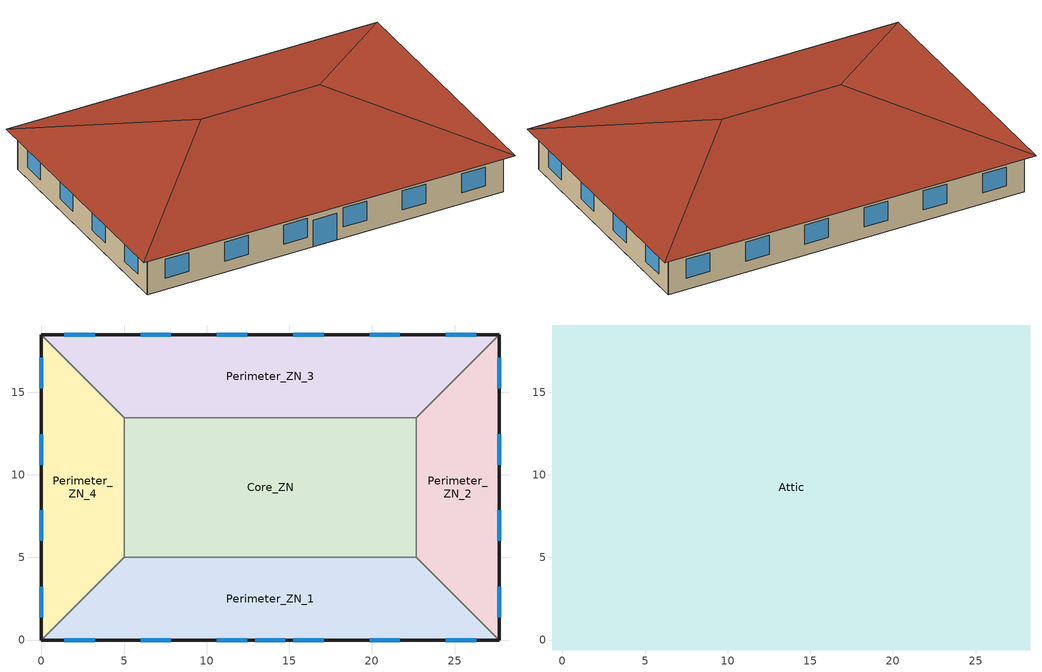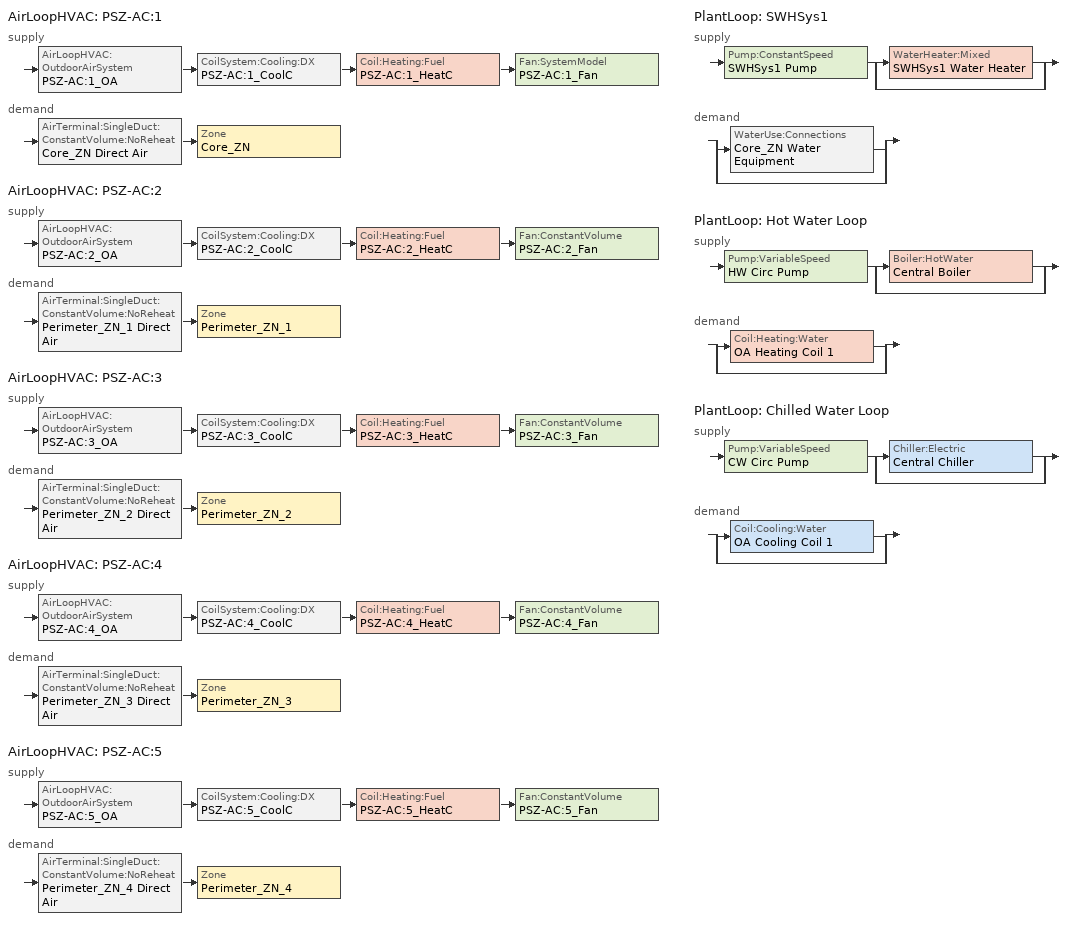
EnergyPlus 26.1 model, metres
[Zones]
Core_ZN
 floor ground (ext-slab): 5,13.46 22.69,13.46 22.69,5 5,5 z0
 wall to Perimeter_ZN_2 (int-walls): 22.69,5 22.69,13.46 z0:3.05
 wall to Perimeter_ZN_3 (int-walls): 22.69,13.46 5,13.46 z0:3.05
 wall to Perimeter_ZN_1 (int-walls): 5,5 22.69,5 z0:3.05
 wall to Perimeter_ZN_4 (int-walls): 5,13.46 5,5 z0:3.05
Perimeter_ZN_1
 floor ground (ext-slab): 27.69,0 0,0 5,5 22.69,5 z0
 wall outside (Mass Non-res Ext Wall): 0,0 27.69,0 z0:3.05
 wall to Perimeter_ZN_2 (int-walls): 27.69,0 22.69,5 z0:3.05
 wall to Perimeter_ZN_4 (int-walls): 5,5 0,0 z0:3.05
 window (Window Non-res Fixed): 1.39,0 3.22,0 / 6.01,0 7.84,0 / 10.62,0 12.45,0 / 15.24,0 17.07,0 / 19.85,0 21.68,0 / 24.47,0 26.3,0 z0.9:2.42; 12.93,0 14.76,0 z0:2.13
Perimeter_ZN_2
 floor ground (ext-slab): 22.69,13.46 27.69,18.46 27.69,0 22.69,5 z0
 wall outside (Mass Non-res Ext Wall): 27.69,0 27.69,18.46 z0:3.05
 wall to Perimeter_ZN_3 (int-walls): 27.69,18.46 22.69,13.46 z0:3.05
 window (Window Non-res Fixed): 27.69,1.39 27.69,3.22 / 27.69,6.01 27.69,7.84 / 27.69,10.62 27.69,12.45 / 27.69,15.24 27.69,17.07 z0.9:2.42
Perimeter_ZN_3
 floor ground (ext-slab): 5,13.46 0,18.46 27.69,18.46 22.69,13.46 z0
 wall outside (Mass Non-res Ext Wall): 27.69,18.46 0,18.46 z0:3.05
 wall to Perimeter_ZN_4 (int-walls): 0,18.46 5,13.46 z0:3.05
 window (Window Non-res Fixed): 26.3,18.46 24.47,18.46 / 21.68,18.46 19.85,18.46 / 17.07,18.46 15.24,18.46 / 12.45,18.46 10.62,18.46 / 7.84,18.46 6.01,18.46 / 3.22,18.46 1.39,18.46 z0.9:2.42
Perimeter_ZN_4
 floor ground (ext-slab): 5,5 0,0 0,18.46 5,13.46 z0
 wall outside (Mass Non-res Ext Wall): 0,18.46 0,0 z0:3.05
 window (Window Non-res Fixed): 0,17.07 0,15.24 / 0,12.45 0,10.62 / 0,7.84 0,6.01 / 0,3.22 0,1.39 z0.9:2.42
Attic
 floor outside (Attic Non-res Floor): 28.29,19.06 28.29,-0.6 27.69,0 27.69,18.46 z3.05; -0.6,19.06 28.29,19.06 27.69,18.46 0,18.46 z3.05; 0,0 27.69,0 28.29,-0.6 -0.6,-0.6 z3.05; -0.6,19.06 0,18.46 0,0 -0.6,-0.6 z3.05
 floor to Core_ZN (Attic Non-res Floor): 5,13.46 22.69,13.46 22.69,5 5,5 z3.05
 floor to Perimeter_ZN_2 (Attic Non-res Floor): 22.69,5 22.69,13.46 27.69,18.46 27.69,0 z3.05
 floor to Perimeter_ZN_3 (Attic Non-res Floor): 0,18.46 27.69,18.46 22.69,13.46 5,13.46 z3.05
 floor to Perimeter_ZN_1 (Attic Non-res Floor): 0,0 5,5 22.69,5 27.69,0 z3.05
 floor to Perimeter_ZN_4 (Attic Non-res Floor): 5,13.46 5,5 0,0 0,18.46 z3.05
 roof outside (Attic Non-res Roof): 28.29,-0.6,3.05 28.29,19.06,3.05 18.46,9.23,6.33; 28.29,19.06,3.05 -0.6,19.06,3.05 9.23,9.23,6.33 18.46,9.23,6.33; -0.6,-0.6,3.05 28.29,-0.6,3.05 18.46,9.23,6.33 9.23,9.23,6.33; -0.6,19.06,3.05 -0.6,-0.6,3.05 9.23,9.23,6.33
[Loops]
AirLoopHVAC 'PSZ-AC:1'
 supply: AirLoopHVAC:OutdoorAirSystem 'PSZ-AC:1_OA' > CoilSystem:Cooling:DX 'PSZ-AC:1_CoolC' > Coil:Heating:Fuel 'PSZ-AC:1_HeatC' > Fan:SystemModel 'PSZ-AC:1_Fan'
 demand: AirTerminal:SingleDuct:ConstantVolume:NoReheat 'Core_ZN Direct Air' > Zone 'Core_ZN'
AirLoopHVAC 'PSZ-AC:2'
 supply: AirLoopHVAC:OutdoorAirSystem 'PSZ-AC:2_OA' > CoilSystem:Cooling:DX 'PSZ-AC:2_CoolC' > Coil:Heating:Fuel 'PSZ-AC:2_HeatC' > Fan:ConstantVolume 'PSZ-AC:2_Fan'
 demand: AirTerminal:SingleDuct:ConstantVolume:NoReheat 'Perimeter_ZN_1 Direct Air' > Zone 'Perimeter_ZN_1'
AirLoopHVAC 'PSZ-AC:3'
 supply: AirLoopHVAC:OutdoorAirSystem 'PSZ-AC:3_OA' > CoilSystem:Cooling:DX 'PSZ-AC:3_CoolC' > Coil:Heating:Fuel 'PSZ-AC:3_HeatC' > Fan:ConstantVolume 'PSZ-AC:3_Fan'
 demand: AirTerminal:SingleDuct:ConstantVolume:NoReheat 'Perimeter_ZN_2 Direct Air' > Zone 'Perimeter_ZN_2'
AirLoopHVAC 'PSZ-AC:4'
 supply: AirLoopHVAC:OutdoorAirSystem 'PSZ-AC:4_OA' > CoilSystem:Cooling:DX 'PSZ-AC:4_CoolC' > Coil:Heating:Fuel 'PSZ-AC:4_HeatC' > Fan:ConstantVolume 'PSZ-AC:4_Fan'
 demand: AirTerminal:SingleDuct:ConstantVolume:NoReheat 'Perimeter_ZN_3 Direct Air' > Zone 'Perimeter_ZN_3'
AirLoopHVAC 'PSZ-AC:5'
 supply: AirLoopHVAC:OutdoorAirSystem 'PSZ-AC:5_OA' > CoilSystem:Cooling:DX 'PSZ-AC:5_CoolC' > Coil:Heating:Fuel 'PSZ-AC:5_HeatC' > Fan:ConstantVolume 'PSZ-AC:5_Fan'
 demand: AirTerminal:SingleDuct:ConstantVolume:NoReheat 'Perimeter_ZN_4 Direct Air' > Zone 'Perimeter_ZN_4'
PlantLoop 'SWHSys1'
 supply: Pump:ConstantSpeed 'SWHSys1 Pump' > split
  | WaterHeater:Mixed 'SWHSys1 Water Heater'
  | bypass
 demand: split
  | WaterUse:Connections 'Core_ZN Water Equipment'
  | bypass
PlantLoop 'Hot Water Loop'
 supply: Pump:VariableSpeed 'HW Circ Pump' > split
  | Boiler:HotWater 'Central Boiler'
  | bypass
 demand: split
  | Coil:Heating:Water 'OA Heating Coil 1'
  | bypass
PlantLoop 'Chilled Water Loop'
 supply: Pump:VariableSpeed 'CW Circ Pump' > split
  | Chiller:Electric 'Central Chiller'
  | bypass
 demand: split
  | Coil:Cooling:Water 'OA Cooling Coil 1'
  | bypass
[Building]
Ref Bldg Small Office New2004_v1.3_5.0: North Axis {deg}=0; Terrain=City; Loads Convergence Tolerance Value {W}=0.04; Temperature Convergence Tolerance Value {deltaC}=0.2; Solar Distribution=FullInteriorAndExterior; Maximum Number of Warmup Days=25; Minimum Number of Warmup Days=6
[Site:Location]
USA IL-CHICAGO-OHARE: Latitude {deg}=41.77; Longitude {deg}=-87.75; Time Zone {hr}=-6; Elevation {m}=190
[SizingPeriod:DesignDay] Day of Month=21; Humidity Condition Type=Wetbulb; Barometric Pressure {Pa}=99063; Rain Indicator=No; Snow Indicator=No; Daylight Saving Time Indicator=No; Solar Model Indicator=ASHRAEClearSky
Name | Month | Day Type | Maximum Dry-Bulb Temperature {C} | Daily Dry-Bulb Temperature Range {deltaC} | Wetbulb or DewPoint at Maximum Dry-Bulb {C} | Wind Speed {m/s} | Wind Direction {deg} | Sky Clearness
CHICAGO Ann Htg 99.6% Condns DB | 1 | WinterDesignDay | -20.6 | 0 | -20.6 | 4.9 | 270 | 0
CHICAGO Ann Clg .4% Condns WB=>MDB | 7 | SummerDesignDay | 31.2 | 10.7 | 25.5 | 5.3 | 230 | 1
[Site:WaterMainsTemperature]
Calculation Method=CORRELATION; Annual Average Outdoor Air Temperature {C}=9.69; Maximum Difference In Monthly Average Outdoor Air Temperatures {deltaC}=28.1
[Site:GroundTemperature:BuildingSurface]
19.527, 19.502, 19.536, 19.598, 20.002, 21.64, 22.225, 22.375, 21.449, 20.121, 19.802, 19.633
[Construction]
Mass Non-res Ext Wall: 1IN Stucco, 8IN Concrete HW, Mass NonRes Wall Insulation, 1/2IN Gypsum
Attic Non-res Floor: 1/2IN Gypsum, AtticFloor NonRes Insulation, 1/2IN Gypsum
Attic Non-res Roof: Roof Membrane, Metal Decking
ext-slab: HW CONCRETE, CP02 CARPET PAD
int-walls: 1/2IN Gypsum, 1/2IN Gypsum
Window Non-res Fixed: NonRes Fixed Assembly Window
InteriorFurnishings: Std Wood 6inch
[Material] Thermal Absorptance=0.9
Name | Roughness | Thickness {m} | Conductivity {W/m-K} | Density {kg/m3} | Specific Heat {J/kg-K} | Solar Absorptance | Visible Absorptance
Mass NonRes Wall Insulation | MediumRough | 0.0495495 | 0.049 | 265 | 836.8 | 0.7 | 0.7
AtticFloor NonRes Insulation | MediumRough | 0.236805 | 0.049 | 265 | 836.8 | 0.7 | 0.7
Std Wood 6inch | MediumSmooth | 0.15 | 0.12 | 540 | 1210 | 0.7 | 0.7
1/2IN Gypsum | Smooth | 0.0127 | 0.16 | 784.9 | 830 | 0.92 | 0.92
1IN Stucco | Smooth | 0.0253 | 0.6918 | 1858 | 837 | 0.92 | 0.92
8IN CONCRETE HW | Rough | 0.2032 | 1.311 | 2240 | 836.8 | 0.7 | 0.7
HW CONCRETE | Rough | 0.1016 | 1.311 | 2240 | 836.8 | 0.7 | 0.7
Roof Membrane | VeryRough | 0.0095 | 0.16 | 1121.29 | 1460 | 0.7 | 0.7
Metal Decking | MediumSmooth | 0.0015 | 45.006 | 7680 | 418.4 | 0.7 | 0.3
[WindowMaterial:SimpleGlazingSystem]
NonRes Fixed Assembly Window: U-Factor {W/m2-K}=3.23646; Solar Heat Gain Coefficient=0.39
[Material:NoMass]
CP02 CARPET PAD: Roughness=VeryRough; Thermal Resistance {m2-K/W}=0.2165; Thermal Absorptance=0.9; Solar Absorptance=0.7; Visible Absorptance=0.8
[Zone] Type=1; Multiplier=1; Floor Area {m2}=autocalculate
Name | Part of Total Floor Area
Attic | No
Core_ZN; Perimeter_ZN_1; Perimeter_ZN_2; Perimeter_ZN_3; Perimeter_ZN_4 | Yes
[People] Number of People Schedule=BLDG_OCC_SCH; Number of People Calculation Method=Area/Person; Floor Area per Person {m2/person}=18.58; Fraction Radiant=0.3; Sensible Heat Fraction=AUTOCALCULATE; Activity Level Schedule=ACTIVITY_SCH; Enable ASHRAE 55 Comfort Warnings=No; Mean Radiant Temperature Calculation Type=EnclosureAveraged; Work Efficiency Schedule=WORK_EFF_SCH; Clothing Insulation Calculation Method=ClothingInsulationSchedule; Clothing Insulation Schedule=CLOTHING_SCH; Air Velocity Schedule=AIR_VELO_SCH; Thermal Comfort Model 1 Type=FANGER
Name | Zone or ZoneList or Space or SpaceList
Core_ZN People | Core_ZN
Perimeter_ZN_1 People | Perimeter_ZN_1
Perimeter_ZN_2 People | Perimeter_ZN_2
Perimeter_ZN_3 People | Perimeter_ZN_3
Perimeter_ZN_4 People | Perimeter_ZN_4
[Lights] Schedule=BLDG_LIGHT_SCH; Design Level Calculation Method=Watts/Area; Watts per Floor Area {W/m2}=10.76; Return Air Fraction=0; Fraction Radiant=0.7; Fraction Visible=0.2; Fraction Replaceable=1; Return Air Fraction Calculated from Plenum Temperature=No
Name | Zone or ZoneList or Space or SpaceList
Core_ZN_Lights | Core_ZN
Perimeter_ZN_1_Lights | Perimeter_ZN_1
Perimeter_ZN_2_Lights | Perimeter_ZN_2
Perimeter_ZN_3_Lights | Perimeter_ZN_3
Perimeter_ZN_4_Lights | Perimeter_ZN_4
[ElectricEquipment] Schedule=BLDG_EQUIP_SCH; Design Level Calculation Method=Watts/Area; Watts per Floor Area {W/m2}=10.76; Fraction Latent=0; Fraction Radiant=0.5; Fraction Lost=0
Name | Zone or ZoneList or Space or SpaceList
Core_ZN_MiscPlug_Equip | Core_ZN
Perimeter_ZN_1_MiscPlug_Equip | Perimeter_ZN_1
Perimeter_ZN_2_MiscPlug_Equip | Perimeter_ZN_2
Perimeter_ZN_3_MiscPlug_Equip | Perimeter_ZN_3
Perimeter_ZN_4_MiscPlug_Equip | Perimeter_ZN_4
[Exterior:Lights]
Exterior Facade Lighting: Schedule=ALWAYS_ON; Design Level {W}=2303; Control Option=AstronomicalClock
[ZoneInfiltration:DesignFlowRate] Constant Term Coefficient=1; Temperature Term Coefficient=0; Velocity Term Coefficient=0; Velocity Squared Term Coefficient=0
Name | Zone or ZoneList or Space or SpaceList | Schedule | Design Flow Rate Calculation Method | Air Changes per Hour {1/hr} | Flow Rate per Exterior Surface Area {m3/s-m2}
Core_ZN_Infiltration | Core_ZN | INFIL_QUARTER_ON_SCH | AirChanges/Hour | 0.36
Perimeter_ZN_1_Infiltration | Perimeter_ZN_1 | INFIL_QUARTER_ON_SCH | Flow/ExteriorArea |  | 0.000302
Perimeter_ZN_2_Infiltration | Perimeter_ZN_2 | INFIL_QUARTER_ON_SCH | Flow/ExteriorArea |  | 0.000302
Perimeter_ZN_3_Infiltration | Perimeter_ZN_3 | INFIL_QUARTER_ON_SCH | Flow/ExteriorArea |  | 0.000302
Perimeter_ZN_4_Infiltration | Perimeter_ZN_4 | INFIL_QUARTER_ON_SCH | Flow/ExteriorArea |  | 0.000302
Attic_Infiltration | Attic | ALWAYS_ON | AirChanges/Hour | 1
[InternalMass] Construction=InteriorFurnishings
Name | Zone or ZoneList | Surface Area {m2}
Core_ZN Internal Mass | Core_ZN | 299.3148
Perimeter_ZN_1 Internal Mass | Perimeter_ZN_1 | 226.9
Perimeter_ZN_2 Internal Mass | Perimeter_ZN_2 | 134.6
Perimeter_ZN_3 Internal Mass | Perimeter_ZN_3 | 226.9
Perimeter_ZN_4 Internal Mass | Perimeter_ZN_4 | 134.6
[Fan:SystemModel] Speed Control Method=Discrete; Motor In Air Stream Fraction=1; Design Power Sizing Method=TotalEfficiencyAndPressure
Name | Availability Schedule | Design Maximum Air Flow Rate {m3/s} | Electric Power Minimum Flow Rate Fraction | Design Pressure Rise {Pa} | Motor Efficiency | Design Electric Power Consumption {W} | Fan Total Efficiency
PSZ-AC:1_Fan | HVACOperationSchd | AUTOSIZE | 0 | 622 | 0.825 | AUTOSIZE | 0.53625
OA Supply Fan | ALWAYS_ON | Autosize | 0.25 | 600 | 0.9 | Autosize | 0.7
[Fan:ConstantVolume] Availability Schedule=HVACOperationSchd; Fan Total Efficiency=0.53625; Pressure Rise {Pa}=622; Maximum Flow Rate {m3/s}=AUTOSIZE; Motor Efficiency=0.825; Motor In Airstream Fraction=1
PSZ-AC:2_Fan; PSZ-AC:3_Fan; PSZ-AC:4_Fan; PSZ-AC:5_Fan
[Coil:Heating:Fuel] Availability Schedule=ALWAYS_ON; Fuel Type=NaturalGas; Burner Efficiency=0.8; Nominal Capacity {W}=AUTOSIZE
PSZ-AC:1_HeatC; PSZ-AC:2_HeatC; PSZ-AC:3_HeatC; PSZ-AC:4_HeatC; PSZ-AC:5_HeatC
[Coil:Cooling:DX:SingleSpeed] Availability Schedule=ALWAYS_ON; Gross Rated Total Cooling Capacity {W}=AUTOSIZE; Gross Rated Sensible Heat Ratio=AUTOSIZE; Gross Rated Cooling COP {W/W}=3.66668; Rated Air Flow Rate {m3/s}=AUTOSIZE; 2023 Rated Evaporator Fan Power Per Volume Flow Rate {W/(m3/s)}=934.4; Total Cooling Capacity Function of Temperature Curve=Cool-Cap-fT; Total Cooling Capacity Function of Flow Fraction Curve=ConstantCubic; Energy Input Ratio Function of Temperature Curve=Cool-EIR-fT; Energy Input Ratio Function of Flow Fraction Curve=ConstantCubic; Part Load Fraction Correlation Curve=Cool-PLF-fPLR
PSZ-AC:1_CoolC DXCoil; PSZ-AC:2_CoolC DXCoil; PSZ-AC:3_CoolC DXCoil; PSZ-AC:4_CoolC DXCoil; PSZ-AC:5_CoolC DXCoil
[Zone equipment]
Core_ZN: Core_ZN Direct Air
Perimeter_ZN_1: Perimeter_ZN_1 Direct Air
Perimeter_ZN_2: Perimeter_ZN_2 Direct Air
Perimeter_ZN_3: Perimeter_ZN_3 Direct Air
Perimeter_ZN_4: Perimeter_ZN_4 Direct Air
[Sizing:Zone] Zone Cooling Design Supply Air Temperature Input Method=SupplyAirTemperature; Zone Heating Design Supply Air Temperature Input Method=SupplyAirTemperature; Zone Heating Design Supply Air Temperature {C}=40; Zone Cooling Design Supply Air Humidity Ratio {kgWater/kgDryAir}=0.0085; Zone Heating Design Supply Air Humidity Ratio {kgWater/kgDryAir}=0.008; Cooling Design Air Flow Method=DesignDay; Heating Design Air Flow Method=DesignDay; Account for Dedicated Outdoor Air System=No; Dedicated Outdoor Air System Control Strategy=NeutralSupplyAir; Dedicated Outdoor Air Low Setpoint Temperature for Design {C}=autosize; Dedicated Outdoor Air High Setpoint Temperature for Design {C}=autosize
Name | Zone Cooling Design Supply Air Temperature {C} | Design Specification Outdoor Air Object
Core_ZN | 14 | SZ DSOA Core_ZN
Perimeter_ZN_1 | 13.9 | SZ DSOA Perimeter_ZN_1
Perimeter_ZN_2 | 14 | SZ DSOA Perimeter_ZN_2
Perimeter_ZN_3 | 13.9 | SZ DSOA Perimeter_ZN_3
Perimeter_ZN_4 | 14 | SZ DSOA Perimeter_ZN_4
[DesignSpecification:OutdoorAir] Outdoor Air Method=Flow/Person; Outdoor Air Flow per Person {m3/s-person}=0.01
SZ DSOA Core_ZN; SZ DSOA Perimeter_ZN_1; SZ DSOA Perimeter_ZN_2; SZ DSOA Perimeter_ZN_3; SZ DSOA Perimeter_ZN_4
[ZoneControl:Thermostat] Control Type Schedule=Dual Zone Control Type Sched
Name | Zone or ZoneList | Control 1
Core_ZN Thermostat | Core_ZN | Core_ZN DualSPSched
Perimeter_ZN_1 Thermostat | Perimeter_ZN_1 | Perimeter_ZN_1 DualSPSched
Perimeter_ZN_2 Thermostat | Perimeter_ZN_2 | Perimeter_ZN_2 DualSPSched
Perimeter_ZN_3 Thermostat | Perimeter_ZN_3 | Perimeter_ZN_3 DualSPSched
Perimeter_ZN_4 Thermostat | Perimeter_ZN_4 | Perimeter_ZN_4 DualSPSched
[ThermostatSetpoint:DualSetpoint] Heating Setpoint Temperature Schedule=HTGSETP_SCH; Cooling Setpoint Temperature Schedule=CLGSETP_SCH
Core_ZN DualSPSched; Perimeter_ZN_1 DualSPSched; Perimeter_ZN_2 DualSPSched; Perimeter_ZN_3 DualSPSched; Perimeter_ZN_4 DualSPSched
[SetpointManager:SingleZone:Reheat] Control Variable=Temperature; Minimum Supply Air Temperature {C}=10; Maximum Supply Air Temperature {C}=50
Name | Control Zone | Setpoint Node or NodeList
SupAirTemp MngrCore_ZN | Core_ZN | PSZ-AC:1 Supply Equipment Outlet Node
SupAirTemp MngrPerimeter_ZN_1 | Perimeter_ZN_1 | PSZ-AC:2 Supply Equipment Outlet Node
SupAirTemp MngrPerimeter_ZN_2 | Perimeter_ZN_2 | PSZ-AC:3 Supply Equipment Outlet Node
SupAirTemp MngrPerimeter_ZN_3 | Perimeter_ZN_3 | PSZ-AC:4 Supply Equipment Outlet Node
SupAirTemp MngrPerimeter_ZN_4 | Perimeter_ZN_4 | PSZ-AC:5 Supply Equipment Outlet Node
[Sizing:System] Type of Load to Size On=Sensible; Design Outdoor Air Flow Rate {m3/s}=AUTOSIZE; Central Heating Maximum System Air Flow Ratio=1; Preheat Design Temperature {C}=7; Preheat Design Humidity Ratio {kgWater/kgDryAir}=0.008; Precool Design Temperature {C}=12.8; Precool Design Humidity Ratio {kgWater/kgDryAir}=0.008; Central Cooling Design Supply Air Temperature {C}=12.8; Central Heating Design Supply Air Temperature {C}=40; Type of Zone Sum to Use=NonCoincident; 100% Outdoor Air in Cooling=No; 100% Outdoor Air in Heating=No; Central Cooling Design Supply Air Humidity Ratio {kgWater/kgDryAir}=0.0085; Central Heating Design Supply Air Humidity Ratio {kgWater/kgDryAir}=0.008; Cooling Supply Air Flow Rate Method=DesignDay; Heating Supply Air Flow Rate Method=DesignDay; Zone Maximum Outdoor Air Fraction=1; Cooling Design Capacity Method=CoolingDesignCapacity; Cooling Design Capacity {W}=autosize; Heating Design Capacity Method=HeatingDesignCapacity; Heating Design Capacity {W}=autosize; Central Cooling Capacity Control Method=VAV
PSZ-AC:1; PSZ-AC:2; PSZ-AC:3; PSZ-AC:4; PSZ-AC:5
[Sizing:Plant]
Name | Loop Type | Design Loop Exit Temperature {C} | Loop Design Temperature Difference {deltaC}
Hot Water Loop | heating | 82 | 11
Chilled Water Loop | cooling | 7 | 4
SWHSys1 | Heating | 60 | 5
[Controller:OutdoorAir] Minimum Outdoor Air Flow Rate {m3/s}=AUTOSIZE; Maximum Outdoor Air Flow Rate {m3/s}=AUTOSIZE; Economizer Control Type=NoEconomizer; Economizer Control Action Type=ModulateFlow; Economizer Maximum Limit Dry-Bulb Temperature {C}=28; Economizer Maximum Limit Enthalpy {J/kg}=64000; Economizer Minimum Limit Dry-Bulb Temperature {C}=-100; Lockout Type=NoLockout; Minimum Limit Type=FixedMinimum; Minimum Outdoor Air Schedule=MinOA_Sched
PSZ-AC:1_OA_Controller; PSZ-AC:2_OA_Controller; PSZ-AC:3_OA_Controller; PSZ-AC:4_OA_Controller; PSZ-AC:5_OA_Controller
[AirLoopHVAC] Design Supply Air Flow Rate {m3/s}=AUTOSIZE
PSZ-AC:1; PSZ-AC:2; PSZ-AC:3; PSZ-AC:4; PSZ-AC:5
[CoilSystem:Cooling:DX] Availability Schedule=ALWAYS_ON
Name | Cooling Coil
PSZ-AC:1_CoolC | PSZ-AC:1_CoolC DXCoil
PSZ-AC:2_CoolC | PSZ-AC:2_CoolC DXCoil
PSZ-AC:3_CoolC | PSZ-AC:3_CoolC DXCoil
PSZ-AC:4_CoolC | PSZ-AC:4_CoolC DXCoil
PSZ-AC:5_CoolC | PSZ-AC:5_CoolC DXCoil
[AirTerminal:SingleDuct:ConstantVolume:NoReheat] Availability Schedule=ALWAYS_ON; Maximum Air Flow Rate {m3/s}=AUTOSIZE
Core_ZN Direct Air; Perimeter_ZN_1 Direct Air; Perimeter_ZN_2 Direct Air; Perimeter_ZN_3 Direct Air; Perimeter_ZN_4 Direct Air
[AvailabilityManager:NightCycle] Applicability Schedule=ALWAYS_ON; Fan Schedule=HVACOperationSchd; Control Type=CycleOnAny; Thermostat Tolerance {deltaC}=1; Cycling Run Time Control Type=FixedRunTime; Cycling Run Time {s}=1800
PSZ-AC:1 Availability Manager; PSZ-AC:2 Availability Manager; PSZ-AC:3 Availability Manager; PSZ-AC:4 Availability Manager; PSZ-AC:5 Availability Manager
[SetpointManager:MixedAir] Control Variable=Temperature
Name | Setpoint Node or NodeList
PSZ-AC:1_CoolC SAT Manager | PSZ-AC:1_CoolC-PSZ-AC:1_HeatCNode
PSZ-AC:1_HeatC MixedAir Manager | PSZ-AC:1_HeatC-PSZ-AC:1_FanNode
PSZ-AC:1_OAMixed Air Temp Manager | PSZ-AC:1_OA-PSZ-AC:1_CoolCNode
PSZ-AC:2_CoolC SAT Manager | PSZ-AC:2_CoolC-PSZ-AC:2_HeatCNode
PSZ-AC:2_HeatC MixedAir Manager | PSZ-AC:2_HeatC-PSZ-AC:2_FanNode
PSZ-AC:2_OAMixed Air Temp Manager | PSZ-AC:2_OA-PSZ-AC:2_CoolCNode
PSZ-AC:3_CoolC SAT Manager | PSZ-AC:3_CoolC-PSZ-AC:3_HeatCNode
PSZ-AC:3_HeatC MixedAir Manager | PSZ-AC:3_HeatC-PSZ-AC:3_FanNode
PSZ-AC:3_OAMixed Air Temp Manager | PSZ-AC:3_OA-PSZ-AC:3_CoolCNode
PSZ-AC:4_CoolC SAT Manager | PSZ-AC:4_CoolC-PSZ-AC:4_HeatCNode
PSZ-AC:4_HeatC MixedAir Manager | PSZ-AC:4_HeatC-PSZ-AC:4_FanNode
PSZ-AC:4_OAMixed Air Temp Manager | PSZ-AC:4_OA-PSZ-AC:4_CoolCNode
PSZ-AC:5_CoolC SAT Manager | PSZ-AC:5_CoolC-PSZ-AC:5_HeatCNode
PSZ-AC:5_HeatC MixedAir Manager | PSZ-AC:5_HeatC-PSZ-AC:5_FanNode
PSZ-AC:5_OAMixed Air Temp Manager | PSZ-AC:5_OA-PSZ-AC:5_CoolCNode
[WaterHeater:Mixed]
SWHSys1 Water Heater: Tank Volume {m3}=0.1514; Setpoint Temperature Schedule=SWHSys1 Water Heater Setpoint Temperature Schedule Name; Deadband Temperature Difference {deltaC}=2; Maximum Temperature Limit {C}=82.2222; Heater Control Type=Cycle; Heater Maximum Capacity {W}=845000; Heater Fuel Type=NATURALGAS; Heater Thermal Efficiency=0.8; Off Cycle Parasitic Fuel Consumption Rate {W}=20; Off Cycle Parasitic Fuel Type=NATURALGAS; Off Cycle Parasitic Heat Fraction to Tank=0.8; On Cycle Parasitic Fuel Type=NATURALGAS; Ambient Temperature Indicator=SCHEDULE; Ambient Temperature Schedule=SWHSys1 Water Heater Ambient Temperature Schedule Name; Off Cycle Loss Coefficient to Ambient Temperature {W/K}=6; On Cycle Loss Coefficient to Ambient Temperature {W/K}=6; Use Side Effectiveness=1; Source Side Effectiveness=1; Use Side Design Flow Rate {m3/s}=AUTOSIZE; Source Side Design Flow Rate {m3/s}=AUTOSIZE; Indirect Water Heating Recovery Time {hr}=1.5
[Pump:ConstantSpeed]
SWHSys1 Pump: Design Flow Rate {m3/s}=AUTOSIZE; Design Pump Head {Pa}=100000; Design Power Consumption {W}=AUTOSIZE; Motor Efficiency=1; Fraction of Motor Inefficiencies to Fluid Stream=0; Pump Control Type=Intermittent
[WaterUse:Equipment]
Core_ZN Water Equipment: Peak Flow Rate {m3/s}=3.15e-06; Flow Rate Fraction Schedule=BLDG_SWH_SCH; Target Temperature Schedule=Water Equipment Temp Sched; Hot Water Supply Temperature Schedule=Water Equipment Hot Supply Temp Sched; Zone=Core_ZN; Sensible Fraction Schedule=Water Equipment Sensible fract sched; Latent Fraction Schedule=Water Equipment Latent fract sched
[PlantEquipmentList]
SWHSys1 Equipment List: SWHSys1 Water Heater
heating plant: Central Boiler
Cooling Plant: Central Chiller
[SetpointManager:Scheduled] Control Variable=Temperature
Name | Schedule | Setpoint Node or NodeList
SWHSys1 Loop Setpoint Manager | SWHSys1-Loop-Temp-Schedule | SWHSys1 Supply Outlet Node
OA Air Temp Manager 1 | OA Cooling Supply Air Temp Sch | AirLoopDOASSplitterInlet
OA Air Temp Manager 2 | OA Heating Supply Air Temp Sch | OA Heating Coil 1 Air Outlet Node
Hot Water Loop Setpoint Manager | HW Loop Temp Schedule | HW Supply Outlet Node
Central Boiler Setpoint Manager | HW Loop Temp Schedule | Central Boiler Outlet Node
Chilled Water Loop Setpoint Manager | CW Loop Temp Schedule | CW Supply Outlet Node
Central Chiller Setpoint Manager | CW Loop Temp Schedule | Central Chiller Outlet Node
[PlantEquipmentOperationSchemes]
Name | Control Scheme 1 | Control Scheme 1 Schedule
SWHSys1 Loop Operation Scheme List | SWHSys1 Operation Scheme | ALWAYS_ON
Hot Loop Operation | Central Boiler Only | PlantOnSched
CW Loop Operation | Central Chiller Only | PlantOnSched
[PlantEquipmentOperation:HeatingLoad] Load Range 1 Lower Limit {W}=0
Name | Load Range 1 Upper Limit {W} | Range 1 Equipment List
SWHSys1 Operation Scheme | 1000000000000000 | SWHSys1 Equipment List
Central Boiler Only | 1000000 | heating plant
[PlantLoop] Fluid Type=Water; Minimum Loop Flow Rate {m3/s}=0
Name | Plant Equipment Operation Scheme | Maximum Loop Temperature {C} | Minimum Loop Temperature {C} | Maximum Loop Flow Rate {m3/s} | Plant Loop Volume {m3} | Load Distribution Scheme
SWHSys1 | SWHSys1 Loop Operation Scheme List | 60 | 10 | AUTOSIZE | AUTOSIZE | Optimal
Hot Water Loop | Hot Loop Operation | 100 | 10 | autosize |  | SequentialLoad
Chilled Water Loop | CW Loop Operation | 98 | 1 | autosize |  | SequentialLoad
[WaterUse:Connections]
Core_ZN Water Equipment: Water Use Equipment 1=Core_ZN Water Equipment
[UtilityCost:Tariff]
Name | Output Meter | Conversion Factor Choice | Demand Window Length | Monthly Charge or Variable | Group
PSI_LLF_LowLoadFactorService | Electricity:Facility | kWh | HalfHour | 15 | Comm Elect
PSI_CS_CommercialElectricService | Electricity:Facility | kWh |  | 9.4 | Comm Elect
IN_EIAMonthlyRateGas | NaturalGas:Facility | MCF |  | 0 | Comm Gas
[UtilityCost:Charge:Block] Source Variable=totalEnergy; Season=Annual; Category Variable=EnergyCharges
Name | Utility Cost Charge Block | Tariff | Block Size 1 Value or Variable | Block 1 Cost per Unit Value or Variable | Block Size 2 Value or Variable | Block 2 Cost per Unit Value or Variable | Block Size 3 Value or Variable | Block 3 Cost per Unit Value or Variable | Block Size 4 Value or Variable | Block 4 Cost per Unit Value or Variable | Block Size Multiplier Value or Variable
 | AnnualEnergyCharge | PSI_LLF_LowLoadFactorService | 300 | 0.108222 | 700 | 0.087021 | 1500 | 0.07842 | remaining | 0.05832
 | AnnualDemandBaseCharge | PSI_LLF_LowLoadFactorService | 190 | 0 | 110 | 0.051773 | remaining | 0.046965 |  |  | TotalDemand
 | AnnualEnergyCharge | PSI_CS_CommercialElectricService | 300 | 0.082409 | 700 | 0.072873 | 1500 | 0.061696 | remaining | 0.041179
[UtilityCost:Charge:Simple] Season=Annual
Name | Utility Cost Charge Simple | Tariff | Source Variable | Category Variable | Cost per Unit Value or Variable
 | FuelCostAdjustEnergyCharge | PSI_LLF_LowLoadFactorService | totalEnergy | EnergyCharges | 0.002028
 | QualPollutionControlAdjustEnergyCharge | PSI_LLF_LowLoadFactorService | totalEnergy | EnergyCharges | 0.000536
 | SoxNoxRiderAdjustEnergyCharge | PSI_LLF_LowLoadFactorService | totalEnergy | EnergyCharges | 0.001127
 | DSMRiderAdjustEnergyCharge | PSI_LLF_LowLoadFactorService | totalEnergy | EnergyCharges | -0.00037
 | PurchPowerTrackerAdjustEnergyCharge | PSI_LLF_LowLoadFactorService | totalEnergy | EnergyCharges | -3.1e-05
 | MidwestISOAdjustEnergyCharge | PSI_LLF_LowLoadFactorService | totalEnergy | EnergyCharges | -0.000216
 | CleanCoalRiderEnergyCharge | PSI_LLF_LowLoadFactorService | totalEnergy | EnergyCharges | 0.000833
 | TaxofeightPercent | PSI_LLF_LowLoadFactorService | SubTotal | Taxes | 0.08
 | FuelCostAdjustEnergyCharge | PSI_CS_CommercialElectricService | totalEnergy | EnergyCharges | 0.002028
 | QualPollutionControlAdjustEnergyCharge | PSI_CS_CommercialElectricService | totalEnergy | EnergyCharges | 0.000536
 | SoxNoxRiderAdjustEnergyCharge | PSI_CS_CommercialElectricService | totalEnergy | EnergyCharges | 0.001127
 | DSMRiderAdjustEnergyCharge | PSI_CS_CommercialElectricService | totalEnergy | EnergyCharges | 0.000021
 | PurchPowerTrackerAdjustEnergyCharge | PSI_CS_CommercialElectricService | totalEnergy | EnergyCharges | 0.000034
 | MidwestISOAdjustEnergyCharge | PSI_CS_CommercialElectricService | totalEnergy | EnergyCharges | -0.000203
 | CleanCoalRiderEnergyCharge | PSI_CS_CommercialElectricService | totalEnergy | EnergyCharges | 0.000807
 | TaxofeightPercent | PSI_CS_CommercialElectricService | SubTotal | Taxes | 0.08
 | MonthlyRateGasCharge | IN_EIAMonthlyRateGas | totalEnergy | EnergyCharges | IN_MonthlyGasRates
 | TaxofEightPercent | IN_EIAMonthlyRateGas | SubTotal | Taxes | 0.08
[UtilityCost:Qualify] Variable=TotalDemand; Threshold Value or Variable=75; Season=Annual; Threshold Test=Count
Name | Utility Cost Qualify | Tariff | Qualify Type | Number of Months
 | MinDemand75kw | PSI_LLF_LowLoadFactorService | Minimum | 12
 | MaxDemand75kw | PSI_CS_CommercialElectricService | Maximum | 1
[UtilityCost:Variable]
IN_MonthlyGasRates: Tariff=IN_EIAMonthlyRateGas; Variable Type=Currency; January Value=8.22; February Value=7.51; March Value=8.97; April Value=9.01; May Value=9.16; June Value=10.44; July Value=10.32; August Value=10.13; September Value=9.2; October Value=8.18; November Value=7.83; December Value=7.63
[AirLoopHVAC:DedicatedOutdoorAirSystem]
AirLoopHVAC DOAS: AirLoopHVAC:OutdoorAirSystem=AirLoopDOAS OA system; Availability Schedule=ALWAYS_ON; Preheat Design Temperature {C}=4.5; Preheat Design Humidity Ratio {kgWater/kgDryAir}=0.004; Precool Design Temperature {C}=17.5; Precool Design Humidity Ratio {kgWater/kgDryAir}=0.012; Number of AirLoopHVAC=5; AirLoopHVAC 1=PSZ-Ac:1; AirLoopHVAC 2=PSZ-AC:2; AirLoopHVAC 3=PSZ-AC:3; AirLoopHVAC 4=PSZ-AC:4; AirLoopHVAC 5=PSZ-AC:5
[AvailabilityManager:Scheduled]
OA Sys 1 Avail: Schedule=Always_ON
[Coil:Heating:Water]
OA Heating Coil 1: Availability Schedule=CoolingCoilAvailSched; U-Factor Times Area Value {W/K}=autosize; Maximum Water Flow Rate {m3/s}=autosize; Performance Input Method=UFactorTimesAreaAndDesignWaterFlowRate; Rated Capacity {W}=autosize; Rated Inlet Water Temperature {C}=82.2; Rated Inlet Air Temperature {C}=16.6; Rated Outlet Water Temperature {C}=71.1; Rated Outlet Air Temperature {C}=32.2; Design Water Temperature Difference {deltaC}=11
[Coil:Cooling:Water]
OA Cooling Coil 1: Availability Schedule=CoolingCoilAvailSched; Design Water Flow Rate {m3/s}=autosize; Design Air Flow Rate {m3/s}=autosize; Design Inlet Water Temperature {C}=autosize; Design Inlet Air Temperature {C}=autosize; Design Outlet Air Temperature {C}=autosize; Design Inlet Air Humidity Ratio {kgWater/kgDryAir}=autosize; Design Outlet Air Humidity Ratio {kgWater/kgDryAir}=autosize; Type of Analysis=SimpleAnalysis; Heat Exchanger Configuration=CrossFlow; Design Water Temperature Difference {deltaC}=4
[Controller:WaterCoil] Control Variable=Temperature; Actuator Variable=FLOW; Controller Convergence Tolerance {deltaC}=0.002; Maximum Actuated Flow {m3/s}=autosize; Minimum Actuated Flow {m3/s}=0
Name | Action
OA HC Controller 1 | Normal
OA CC Controller 1 | Reverse
[Boiler:HotWater]
Central Boiler: Fuel Type=NaturalGas; Nominal Capacity {W}=autosize; Nominal Thermal Efficiency=0.8; Efficiency Curve Temperature Evaluation Variable=LeavingBoiler; Normalized Boiler Efficiency Curve=BoilerEfficiency; Design Water Flow Rate {m3/s}=autosize; Minimum Part Load Ratio=0; Maximum Part Load Ratio=1.2; Optimum Part Load Ratio=1; Water Outlet Upper Temperature Limit {C}=100; Boiler Flow Mode=LeavingSetpointModulated
[Pump:VariableSpeed] Design Maximum Flow Rate {m3/s}=autosize; Design Pump Head {Pa}=179352; Design Power Consumption {W}=autosize; Motor Efficiency=0.9; Fraction of Motor Inefficiencies to Fluid Stream=0; Coefficient 1 of the Part Load Performance Curve=0; Coefficient 2 of the Part Load Performance Curve=1; Coefficient 3 of the Part Load Performance Curve=0; Coefficient 4 of the Part Load Performance Curve=0; Design Minimum Flow Rate {m3/s}=0; Pump Control Type=INTERMITTENT
Name | Pump Flow Rate Schedule
HW Circ Pump
CW Circ Pump | CoolingPumpAvailSched
[AvailabilityManager:LowTemperatureTurnOff]
CW Low Temp Limit: Temperature {C}=2; Applicability Schedule=CoolingPumpAvailSched
[PlantEquipmentOperation:CoolingLoad]
Central Chiller Only: Load Range 1 Lower Limit {W}=0; Load Range 1 Upper Limit {W}=900000; Range 1 Equipment List=Cooling Plant
[Chiller:Electric]
Central Chiller: Condenser Type=AirCooled; Nominal Capacity {W}=autosize; Nominal COP {W/W}=3.2; Minimum Part Load Ratio=0; Maximum Part Load Ratio=1; Optimum Part Load Ratio=0.65; Design Condenser Inlet Temperature {C}=35; Temperature Rise Coefficient=2.778; Design Chilled Water Outlet Temperature {C}=6.67; Design Chilled Water Flow Rate {m3/s}=autosize; Design Condenser Fluid Flow Rate {m3/s}=autosize; Coefficient 1 of Capacity Ratio Curve=0.9949; Coefficient 2 of Capacity Ratio Curve=-0.045954; Coefficient 3 of Capacity Ratio Curve=-0.0013543; Coefficient 1 of Power Ratio Curve=2.333; Coefficient 2 of Power Ratio Curve=-1.975; Coefficient 3 of Power Ratio Curve=0.6121; Coefficient 1 of Full Load Ratio Curve=0.03303; Coefficient 2 of Full Load Ratio Curve=0.6852; Coefficient 3 of Full Load Ratio Curve=0.2818; Chilled Water Outlet Temperature Lower Limit {C}=5; Chiller Flow Mode=LeavingSetpointModulated
[Schedule:Compact]
ALWAYS_ON; CoolingPumpAvailSched; PlantOnSched: Through: 12/31, For: AllDays, Until: 24:00, 1
INFIL_QUARTER_ON_SCH: Through: 12/31, For: Weekdays SummerDesignDay, Until: 06:00, 1, Until: 22:00, 0.25, Until: 24:00, 1, For: Saturday WinterDesignDay, Until: 06:00, 1, Until: 18:00, 0.25, Until: 24:00, 1, For: Sunday Holidays AllOtherDays, Until: 24:00, 1
BLDG_OCC_SCH: Through: 12/31, For: SummerDesignDay, Until: 06:00, 0, Until: 22:00, 1, Until: 24:00, 0.05, For: Weekdays, Until: 06:00, 0, Until: 07:00, 0.1, Until: 08:00, 0.2, Until: 12:00, 0.95, Until: 13:00, 0.5, Until: 17:00, 0.95, Until: 18:00, 0.3, Until: 20:00, 0.1, Until: 24:00, 0.05, For: Saturday, Until: 06:00, 0, Until: 08:00, 0.1, Until: 12:00, 0.3, Until: 17:00, 0.1, Until: 24:00, 0, For: AllOtherDays, Until: 24:00, 0
BLDG_LIGHT_SCH: Through: 12/31, For: Weekdays, Until: 05:00, 0.05, Until: 07:00, 0.1, Until: 08:00, 0.3, Until: 17:00, 0.9, Until: 18:00, 0.5, Until: 20:00, 0.3, Until: 22:00, 0.2, Until: 23:00, 0.1, Until: 24:00, 0.05, For: Saturday, Until: 06:00, 0.05, Until: 08:00, 0.1, Until: 12:00, 0.3, Until: 17:00, 0.15, Until: 24:00, 0.05, For: SummerDesignDay, Until: 24:00, 1, For: WinterDesignDay, Until: 24:00, 0, For: AllOtherDays, Until: 24:00, 0.05
BLDG_EQUIP_SCH: Through: 12/31, For: Weekdays, Until: 08:00, 0.4, Until: 12:00, 0.9, Until: 13:00, 0.8, Until: 17:00, 0.9, Until: 18:00, 0.5, Until: 24:00, 0.4, For: Saturday, Until: 06:00, 0.3, Until: 08:00, 0.4, Until: 12:00, 0.5, Until: 17:00, 0.35, Until: 24:00, 0.3, For: SummerDesignDay, Until: 24:00, 1, For: WinterDesignDay, Until: 24:00, 0, For: AllOtherDays, Until: 24:00, 0.3
ACTIVITY_SCH: Through: 12/31, For: AllDays, Until: 24:00, 120
WORK_EFF_SCH: Through: 12/31, For: AllDays, Until: 24:00, 0
AIR_VELO_SCH; Water Equipment Sensible fract sched: Through: 12/31, For: AllDays, Until: 24:00, 0.2
CLOTHING_SCH: Through: 04/30, For: AllDays, Until: 24:00, 1, Through: 09/30, For: AllDays, Until: 24:00, 0.5, Through: 12/31, For: AllDays, Until: 24:00, 1
CLGSETP_SCH: Through: 12/31, For: Weekdays SummerDesignDay, Until: 06:00, 26.7, Until: 22:00, 24, Until: 24:00, 26.7, For: Saturday, Until: 06:00, 26.7, Until: 18:00, 24, Until: 24:00, 26.7, For: AllOtherDays, Until: 24:00, 26.7
HTGSETP_SCH: Through: 12/31, For: Weekdays, Until: 06:00, 15.6, Until: 22:00, 21, Until: 24:00, 15.6, For: Saturday, Until: 06:00, 15.6, Until: 18:00, 21, Until: 24:00, 15.6, For: WinterDesignDay, Until: 24:00, 21, For: AllOtherDays, Until: 24:00, 15.6
MinOA_Sched: Through: 12/31, For: Weekdays SummerDesignDay, Until: 07:00, 0, Until: 22:00, 1, Until: 24:00, 0, For: Saturday WinterDesignDay, Until: 07:00, 0, Until: 18:00, 1, Until: 24:00, 0, For: AllOtherDays, Until: 24:00, 0
Dual Zone Control Type Sched: Through: 12/31, For: AllDays, Until: 24:00, 4
HVACOperationSchd: Through: 12/31, For: Weekdays SummerDesignDay, Until: 06:00, 0, Until: 22:00, 1, Until: 24:00, 0, For: Saturday WinterDesignDay, Until: 06:00, 0, Until: 18:00, 0.5, Until: 24:00, 0, For: AllOtherDays, Until: 24:00, 0
BLDG_SWH_SCH: Through: 12/31, For: Weekdays SummerDesignDay, Until: 05:00, 0.05, Until: 06:00, 0.08, Until: 07:00, 0.07, Until: 08:00, 0.19, Until: 09:00, 0.35, Until: 10:00, 0.38, Until: 11:00, 0.39, Until: 12:00, 0.47, Until: 13:00, 0.57, Until: 14:00, 0.54, Until: 15:00, 0.34, Until: 16:00, 0.33, Until: 17:00, 0.44, Until: 18:00, 0.26, Until: 19:00, 0.21, Until: 20:00, 0.15, Until: 21:00, 0.17, Until: 22:00, 0.08, Until: 24:00, 0.05, For: Saturday WinterDesignDay, Until: 05:00, 0.05, Until: 06:00, 0.08, Until: 07:00, 0.07, Until: 08:00, 0.11, Until: 09:00, 0.15, Until: 10:00, 0.21, Until: 11:00, 0.19, Until: 12:00, 0.23, Until: 13:00, 0.2, Until: 14:00, 0.19, Until: 15:00, 0.15, Until: 16:00, 0.13, Until: 17:00, 0.14, Until: 21:00, 0.07, Until: 22:00, 0.09, Until: 24:00, 0.05, For: AllOtherDays, Until: 05:00, 0.04, Until: 06:00, 0.07, Until: 11:00, 0.04, Until: 13:00, 0.06, Until: 14:00, 0.09, Until: 15:00, 0.06, Until: 21:00, 0.04, Until: 22:00, 0.07, Until: 24:00, 0.04
Water Equipment Latent fract sched: Through: 12/31, For: AllDays, Until: 24:00, 0.05
SWHSys1 Water Heater Ambient Temperature Schedule Name: Through: 12/31, For: AllDays, Until: 24:00, 22
Water Equipment Temp Sched; Water Equipment Hot Supply Temp Sched: Through: 12/31, For: AllDays, Until: 24:00, 43.3
SWHSys1 Water Heater Setpoint Temperature Schedule Name; SWHSys1-Loop-Temp-Schedule: Through: 12/31, For: AllDays, Until: 24:00, 60
OA Cooling Supply Air Temp Sch: Through: 12/31, For: AllDays, Until: 24:00, 17.5
OA Heating Supply Air Temp Sch: Through: 12/31, For: AllDays, Until: 24:00, 4.5
CW Loop Temp Schedule: Through: 12/31, For: AllDays, Until: 24:00, 7.22
HW Loop Temp Schedule: Through: 12/31, For: AllDays, Until: 24:00, 82
CoolingCoilAvailSched: Through: 12/31, For: WeekDays, Until: 6:00, 0, Until: 20:00, 1, Until: 24:00, 0, For: SummerDesignDay WinterDesignDay, Until: 24:00, 1, For: AllOtherDays, Until: 24:00, 0
[Curve:Quadratic] Minimum Value of x=0; Maximum Value of x=1
Name | Coefficient1 Constant | Coefficient2 x | Coefficient3 x**2 | Minimum Curve Output | Maximum Curve Output
Cool-PLF-fPLR | 0.909496 | 0.0986477 | -0.00819488 | 0.7 | 1
BoilerEfficiency | 1 | 0 | 0
[Curve:Cubic]
ConstantCubic: Coefficient1 Constant=1; Coefficient2 x=0; Coefficient3 x**2=0; Coefficient4 x**3=0; Minimum Value of x=-100; Maximum Value of x=100
[Curve:Biquadratic] Minimum Value of x=-100; Maximum Value of x=100; Minimum Value of y=-100; Maximum Value of y=100
Name | Coefficient1 Constant | Coefficient2 x | Coefficient3 x**2 | Coefficient4 y | Coefficient5 y**2 | Coefficient6 x*y
Cool-Cap-fT | 0.971212 | -0.0152755 | 0.00144345 | -0.00039321 | -6.8364e-06 | -0.000290596
Cool-EIR-fT | 0.286871 | 0.0239022 | -0.000810648 | 0.0134585 | 0.000338936 | -0.000487004
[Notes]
SmallOffice_CentralDOAS RefBldgSmallOfficeNew2004_Chicago.idf
This example file is revised based on RefBldgSmallOfficeNew2004_Chicago.idf
Description:  Single story, five zone office building.
Form:         Area = 511 m2 (5,500 ft2); Number of Stories = 1; Shape = rectangle, Aspect ratio = 1.5
Envelope:     Envelope thermal properties vary with climate according to ASHRAE Standard 90.1-2004.
Opaque constructions: mass walls; attic roof; slab-on-grade floor
Windows: window-to-wall ratio = 21.2%, equal distribution of punched windows
Infiltration = 0.4 cfm/ft2 above grade wall area at 0.3 in wc (75 Pa) adjusted to 0.016 in wc (4 Pa).
25% of full value when ventilation system on.
HVAC:         PSZ-AC, gas furnace
No economizers, per ASHRAE 90.1-2004
A central DOAS to provide outdoor air for 5 AirLoopHVACs. It has two water coils to pretreat outdoor air.
Int. gains:   lights = 10.76 W/m2 (1.0 W/ft2) (building area method);
elec. plug loads = 10.76 W/m2 (1.0 W/ft2)
gas plug load = 0 W/m2 (0 W/ft2)
people = 28 total; 5.38/100 m2 (5.0/1000 ft2)
Detached Shading:               None
Daylight:                       None
Natural Ventilation:            None
Zonal Equipment:                None
Air Primary Loops:              PSZ
Plant Loops:                    SHWSys1
System Equipment Autosize:      Yes
Purchased Cooling:              None
Purchased Heating:              None
Coils:                          Coil:Cooling:DX:SingleSpeed; Coil:Heating:Fuel;
Coil:Heating:Water; Coil:Cooling:Water
Pumps:                          Yes
Boilers:                        Yes
Chillers:                       Yes
***GENERAL SIMULATION PARAMETERS***
Number of Zones: 6
***HOLIDAYS & DAYLIGHT SAVINGS***
***SCHEDULE TYPES***
